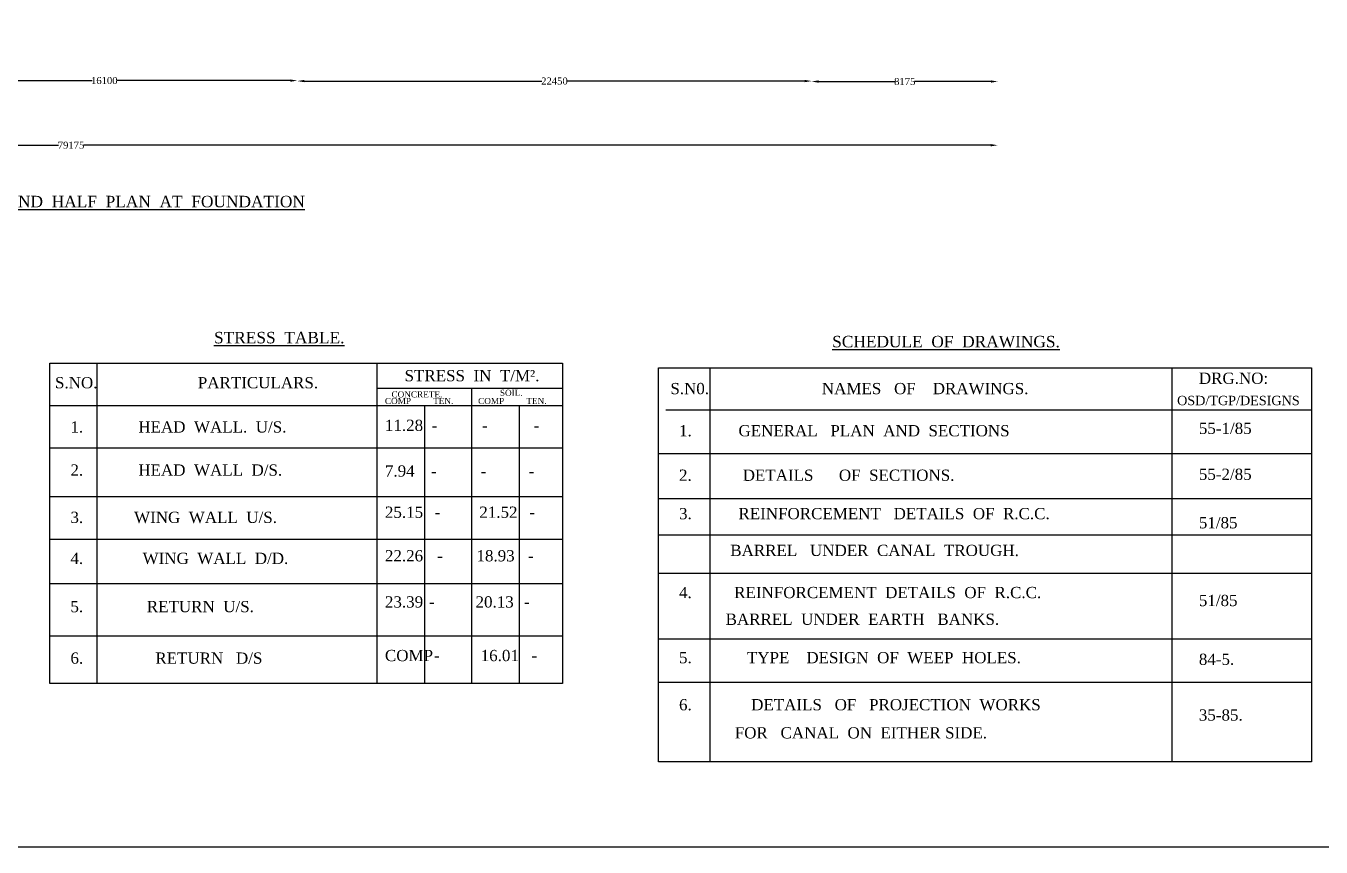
# Model space of a CAD drawing. Header units: millimetres. Extents: x 4961 to 197786, y 4930 to 111590.
# Drawn here: x 62087 to 117400, y 4930 to 39995 of the extents above; entities that cross this region are included whole.
import ezdxf

# ---------------------------------------------------------------- set-up
doc = ezdxf.new("R2010")
doc.units = ezdxf.units.MM
for name, color, linetype in [('CYAN', 130, 'Continuous'), ('DIM', 5, 'Continuous'), ('TEXT', 7, 'Continuous')]:
    doc.layers.add(name, color=color, linetype=linetype)
doc.layers.add('TITLE', color=7, linetype='Continuous', lineweight=30)
doc.styles.get("Standard").update_dxf_attribs({"font": 'TIMES.TTF', "height": 300})
doc.dimstyles.new('ISO-25', dxfattribs={"dimtxt": 300, "dimasz": 300, "dimexe": 1.265, "dimexo": 0.625, "dimtad": 0, "dimdec": 1, "dimtxsty": 'Standard', "dimcen": 2.5, "dimse1": 1, "dimse2": 1, "dimclre": 5, "dimclrt": 4, "dimadec": 0, "dimazin": 0, "dimtfac": 1, "dimtdec": 1, "dimtmove": 0, "dimatfit": 3, "dimfxl": 1, "dimarcsym": 0})

# ---------------------------------------------------------------- blocks, each defined once
blk = doc.blocks.new('*D93')
at = {"layer": 'Defpoints', "color": 0, "ltscale": 15}
for p in [(57190, 37660), (73680, 37660), (73680, 37660)]:
    blk.add_point(p, dxfattribs=at)
at = {"layer": 'DIM', "color": 0, "lineweight": -2, "ltscale": 15}
for p, q in [((57490, 37660), (64915, 37660)), ((73380, 37660), (65955, 37660))]:
    blk.add_line(p, q, dxfattribs=at)
at = {"layer": 'DIM', "color": 0, "ltscale": 15}
for points in [[(57490, 37710), (57490, 37610), (57190, 37660)], [(73380, 37710), (73380, 37610), (73680, 37660)]]:
    blk.add_solid(points, dxfattribs=at)
at = {"layer": 'DIM', "color": 4, "ltscale": 15, "insert": (65435, 37660), "char_height": 300, "attachment_point": 5}
blk.add_mtext('16100', dxfattribs=at)
blk = doc.blocks.new('*D94')
at = {"layer": 'Defpoints', "color": 0, "ltscale": 15}
for p in [(73680, 37660), (95640, 37660), (95640, 37640)]:
    blk.add_point(p, dxfattribs=at)
at = {"layer": 'DIM', "color": 0, "lineweight": -2, "ltscale": 15}
for p, q in [((73980, 37640), (84118, 37640)), ((95340, 37640), (85202, 37640))]:
    blk.add_line(p, q, dxfattribs=at)
at = {"layer": 'DIM', "color": 0, "ltscale": 15}
for points in [[(73980, 37690), (73980, 37590), (73680, 37640)], [(95340, 37690), (95340, 37590), (95640, 37640)]]:
    blk.add_solid(points, dxfattribs=at)
at = {"layer": 'DIM', "color": 4, "ltscale": 15, "insert": (84660, 37640), "char_height": 300, "attachment_point": 5}
blk.add_mtext('22450', dxfattribs=at)
blk = doc.blocks.new('*D95')
at = {"layer": 'Defpoints', "color": 0, "ltscale": 15}
for p in [(95640, 37640), (103600, 37640), (103600, 37620)]:
    blk.add_point(p, dxfattribs=at)
at = {"layer": 'DIM', "color": 0, "lineweight": -2, "ltscale": 15}
for p, q in [((95940, 37620), (99204, 37620)), ((103300, 37620), (100036, 37620))]:
    blk.add_line(p, q, dxfattribs=at)
at = {"layer": 'DIM', "color": 0, "ltscale": 15}
for points in [[(95940, 37670), (95940, 37570), (95640, 37620)], [(103300, 37670), (103300, 37570), (103600, 37620)]]:
    blk.add_solid(points, dxfattribs=at)
at = {"layer": 'DIM', "color": 4, "ltscale": 15, "insert": (99620, 37620), "char_height": 300, "attachment_point": 5}
blk.add_mtext('8175', dxfattribs=at)
blk = doc.blocks.new('*D96')
at = {"layer": 'Defpoints', "color": 0, "ltscale": 15}
for p in [(24440, 34930), (103590, 34930), (103590, 34900)]:
    blk.add_point(p, dxfattribs=at)
at = {"layer": 'DIM', "color": 0, "lineweight": -2, "ltscale": 15}
for p, q in [((24740, 34900), (63483, 34900)), ((103290, 34900), (64547, 34900))]:
    blk.add_line(p, q, dxfattribs=at)
at = {"layer": 'DIM', "color": 0, "ltscale": 15}
for points in [[(24740, 34950), (24740, 34850), (24440, 34900)], [(103290, 34950), (103290, 34850), (103590, 34900)]]:
    blk.add_solid(points, dxfattribs=at)
at = {"layer": 'DIM', "color": 4, "ltscale": 15, "insert": (64015, 34900), "char_height": 300, "attachment_point": 5}
blk.add_mtext('79175', dxfattribs=at)

msp = doc.modelspace()

# ---------------------------------------------------------------- linework, layer by layer
at = {"layer": 'CYAN', "ltscale": 15}
for points in [[(63110, 25600), (85000, 25600), (85000, 11910), (63110, 11910)], [(89110, 25390), (116990, 25390), (116990, 8570), (89110, 8570)]]:
    msp.add_lwpolyline(points, close=True, dxfattribs=at)
for points in [[(65120, 25600), (65120, 11910)], [(77080, 25600), (77080, 11910)], [(91290, 25390), (91290, 8570)], [(111030, 25390), (111030, 8570)], [(77080, 24530), (85000, 24530)], [(81120, 24530), (81120, 11910)], [(63110, 23790), (85000, 23790)], [(79110, 23790), (79110, 11910)], [(83150, 23790), (83150, 11910)], [(89410, 23600), (116990, 23600)], [(63110, 21980), (85000, 21980)], [(89110, 21730), (116990, 21730)], [(63110, 19900), (85000, 19900)], [(89110, 19820), (116990, 19820)], [(89110, 18260), (116990, 18260)], [(63110, 18080), (85000, 18080)], [(89110, 16620), (116990, 16620)], [(63110, 16180), (85000, 16180)], [(63110, 13950), (85000, 13950)], [(89110, 13820), (116990, 13820)], [(89110, 11970), (116990, 11970)]]:
    msp.add_lwpolyline(points, dxfattribs=at)
at = {"layer": 'TITLE', "ltscale": 15}
msp.add_lwpolyline([(5530, 111590), (197510, 111590), (197510, 4930), (5530, 4930)], close=True, dxfattribs=at)

# ---------------------------------------------------------------- texts
at = {"layer": 'TEXT', "linetype": 'ByBlock'}
for s, height, p in [('%%USTRESS  TABLE.', 490, (70120, 26440)), ('S.NO.', 480, (63330, 24520)), ('PARTICULARS.', 480, (69430, 24520)), ('STRESS  IN  T/M².', 480, (78260, 24820)), ('DRG.NO:', 480, (112180, 24710)), ('CONCRETE.', 260, (77700, 24130)), ('SOIL.', 260, (82330, 24200)), ('S.N0.', 480, (89610, 24270)), ('NAMES   OF    DRAWINGS.', 480, (96080, 24270)), ('COMP', 260, (77420, 23850)), ('TEN.', 260, (79480, 23850)), ('COMP', 260, (81400, 23850)), ('TEN.', 260, (83460, 23850)), ('OSD/TGP/DESIGNS', 400, (111250, 23800)), ('1.             HEAD  WALL.  U/S. ', 480, (63990, 22630)), ('11.28', 480, (77420, 22700)), ('-', 480, (79420, 22700)), ('-', 480, (81570, 22700)), ('-', 480, (83770, 22700)), ('1.           GENERAL   PLAN  AND  SECTIONS        ', 480, (89980, 22470)), ('55-1/85', 480, (112180, 22570)), ('2.             HEAD  WALL  D/S.', 480, (63990, 20790)), ('7.94', 480, (77420, 20750)), ('2.            DETAILS      OF  SECTIONS.       ', 480, (89980, 20570)), ('55-2/85', 480, (112180, 20610)), ('-', 480, (79390, 20750)), ('-', 480, (81510, 20750)), ('-', 480, (83560, 20750)), ('25.15', 480, (77420, 18990)), ('21.52', 480, (81450, 18990)), ('3.           REINFORCEMENT   DETAILS  OF  R.C.C.  ', 480, (89980, 18930)), ('3.            WING  WALL  U/S.     ', 480, (63990, 18770)), ('-', 480, (79540, 18990)), ('-', 480, (83590, 18990)), ('51/85', 480, (112180, 18540)), ('BARREL   UNDER  CANAL  TROUGH. ', 480, (92170, 17360)), ('4.              WING  WALL  D/D.', 480, (63990, 17020)), ('22.26', 480, (77420, 17130)), ('-', 480, (79650, 17130)), ('18.93', 480, (81330, 17130)), ('-', 480, (83530, 17130)), ('4.          REINFORCEMENT  DETAILS  OF  R.C.C.        ', 480, (89980, 15560)), ('23.39', 480, (77420, 15160)), ('20.13', 480, (81290, 15160)), ('51/85', 480, (112180, 15220)), ('5.               RETURN  U/S.     ', 480, (63990, 14960)), ('-', 480, (79300, 15160)), ('-', 480, (83360, 15160)), ('BARREL  UNDER  EARTH   BANKS.', 480, (91970, 14420)), ('COMP', 480, (77420, 12870)), ('16.01', 480, (81510, 12870)), ('6.                 RETURN   D/S   ', 480, (63990, 12760)), ('-', 480, (79520, 12870)), ('-', 480, (83680, 12870)), ('5.             TYPE    DESIGN  OF  WEEP  HOLES.', 480, (89980, 12780)), ('84-5.', 480, (112180, 12710)), ('6.              DETAILS   OF   PROJECTION  WORKS', 480, (89980, 10770)), ('35-85.', 480, (112180, 10330)), ('FOR   CANAL  ON  EITHER SIDE.', 480, (92360, 9570))]:
    msp.add_text(s, height=height, dxfattribs=at).set_placement(p)
at = {"layer": 'TITLE', "linetype": 'ByBlock'}
for s, p in [('%%UHALF PLAN AT  TOP AND  HALF  PLAN  AT  FOUNDATION', (54040, 32250)), ('%%USCHEDULE  OF  DRAWINGS.', (96520, 26270))]:
    msp.add_text(s, height=490, dxfattribs=at).set_placement(p)

# ---------------------------------------------------------------- dimensions: what is measured, and where the dimension line sits
at = {"layer": 'DIM', "ltscale": 15}
for p1, p2, distance, text, picture, middle in [((57190, 37660), (73680, 37660), 0, '16100', '*D93', (65435, 37660)), ((73680, 37660), (95640, 37660), -20, '22450', '*D94', (84660, 37640)), ((95640, 37640), (103600, 37640), -20, '8175', '*D95', (99620, 37620)), ((24440, 34930), (103590, 34930), -30, '79175', '*D96', (64015, 34900))]:
    dim = msp.add_aligned_dim(p1=p1, p2=p2, distance=distance, text=text, dimstyle='ISO-25', override={"dimtxt": 600}, dxfattribs=at)
    dim.commit()
    dim.dimension.update_dxf_attribs({"geometry": picture, "text_midpoint": middle})

doc.saveas('drawing.dxf')
